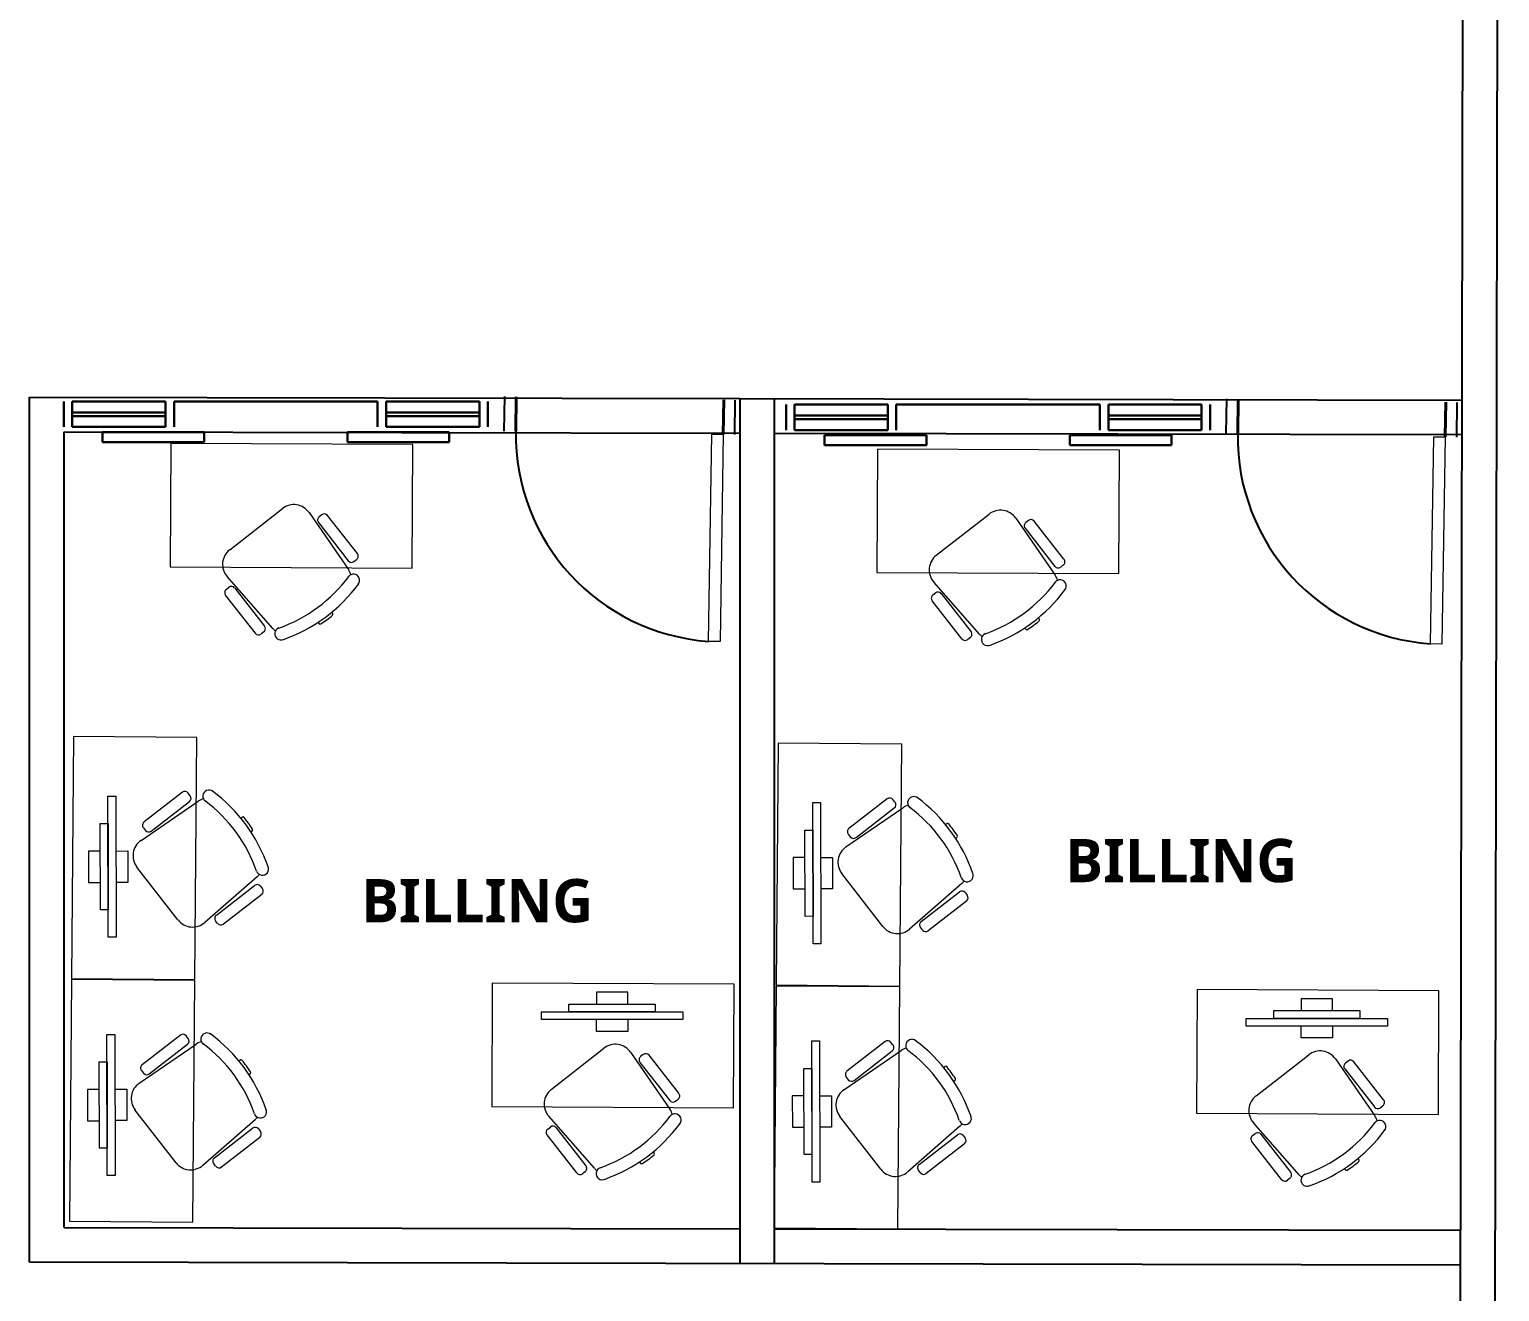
# Model space of a CAD drawing. Header units: millimetres. Extents: x 2220 to 4636, y 1941 to 3920.
# Drawn here: x 2239.52 to 2256.52, y 1963.9 to 1978.5 of the extents above; entities that cross this region are included whole.
import ezdxf

# ---------------------------------------------------------------- set-up
doc = ezdxf.new("R2010")
doc.units = ezdxf.units.MM
doc.layers.add('DOOR_005', color=15, linetype='Continuous')
for name, color, linetype, lineweight in [('DOOR_02', 2, 'Continuous', 9), ('fixture', 142, 'Continuous', 9), ('TEXT', 2, 'Continuous', 20), ('WALL_04C', 4, 'Continuous', 40), ('window', 3, 'Continuous', 30)]:
    doc.layers.add(name, color=color, linetype=linetype, lineweight=lineweight)
doc.styles.get("Standard").update_dxf_attribs({"font": 'arial.ttf'})

msp = doc.modelspace()

# ---------------------------------------------------------------- linework, layer by layer
for p, q in [((2256.521, 1992.823), (2256.424, 1942.824)), ((2256.12, 1992.426), (2256.025, 1943.224)), ((2239.526, 1964.244), (2239.526, 1974.244)), ((2239.526, 1974.244), (2247.736, 1974.229)), ((2239.926, 1974.244), (2239.926, 1974.244)), ((2247.736, 1974.23), (2247.736, 1964.23)), ((2247.736, 1974.229), (2256.085, 1974.213)), ((2248.136, 1974.23), (2248.136, 1964.23)), ((2247.736, 1974.029), (2247.736, 1974.029)), ((2239.525, 1973.844), (2239.526, 1973.844)), ((2239.926, 1964.644), (2239.926, 1973.844)), ((2239.926, 1973.844), (2247.735, 1973.829)), ((2247.735, 1973.829), (2247.736, 1973.829)), ((2248.136, 1973.828), (2256.084, 1973.813)), ((2239.926, 1964.644), (2247.736, 1964.629)), ((2248.136, 1964.628), (2256.066, 1964.613)), ((2239.526, 1964.245), (2256.065, 1964.213))]:
    msp.add_line(p, q)
at = {"color": 2, "linetype": 'Continuous'}
for p, q in [((2245.013, 1973.853), (2245.02, 1974.253)), ((2247.679, 1973.813), (2247.685, 1974.212)), ((2253.359, 1973.826), (2253.366, 1974.225)), ((2256.025, 1973.785), (2256.031, 1974.185))]:
    msp.add_line(p, q, dxfattribs=at)
at = {"layer": 'DOOR_005', "linetype": 'Continuous'}
for centre in [(2247.546, 1973.815), (2255.892, 1973.787)]:
    msp.add_arc(centre, 2.399, 179.1228, 265.9381, dxfattribs=at)
at = {"layer": 'DOOR_02', "linetype": 'Continuous'}
for points in [[(2247.509, 1971.419), (2247.376, 1971.421), (2247.413, 1973.817), (2247.546, 1973.815)], [(2255.855, 1971.391), (2255.722, 1971.393), (2255.759, 1973.789), (2255.892, 1973.787)]]:
    msp.add_lwpolyline(points, close=True, dxfattribs=at)
at = {"layer": 'fixture'}
for p, q in [((2241.159, 1973.711), (2241.152, 1972.283)), ((2243.956, 1973.698), (2241.159, 1973.711)), ((2243.949, 1972.269), (2243.956, 1973.698)), ((2249.328, 1973.646), (2249.321, 1972.218)), ((2252.125, 1973.633), (2249.328, 1973.646)), ((2252.118, 1972.205), (2252.125, 1973.633)), ((2241.84, 1972.482), (2242.45, 1972.958)), ((2242.758, 1972.911), (2243.214, 1972.252)), ((2242.866, 1972.795), (2243.211, 1972.354)), ((2242.905, 1972.885), (2242.875, 1972.861)), ((2243.316, 1972.436), (2242.972, 1972.877)), ((2250.009, 1972.417), (2250.619, 1972.893)), ((2250.927, 1972.846), (2251.383, 1972.188)), ((2251.074, 1972.821), (2251.044, 1972.797)), ((2251.485, 1972.372), (2251.141, 1972.812)), ((2251.035, 1972.73), (2251.38, 1972.289)), ((2241.152, 1972.283), (2243.949, 1972.269)), ((2243.277, 1972.346), (2243.308, 1972.369)), ((2251.447, 1972.281), (2251.477, 1972.305)), ((2242.34, 1971.57), (2241.811, 1972.171)), ((2249.321, 1972.218), (2252.118, 1972.205)), ((2250.509, 1971.505), (2249.98, 1972.107)), ((2242.137, 1971.515), (2241.792, 1971.956)), ((2241.801, 1972.023), (2241.831, 1972.047)), ((2241.898, 1972.038), (2242.242, 1971.597)), ((2249.97, 1971.958), (2250, 1971.982)), ((2250.067, 1971.974), (2250.411, 1971.533)), ((2243.019, 1971.759), (2243.032, 1971.744)), ((2250.306, 1971.451), (2249.962, 1971.891)), ((2242.861, 1971.643), (2242.874, 1971.626)), ((2251.03, 1971.578), (2251.043, 1971.562)), ((2251.188, 1971.695), (2251.201, 1971.679)), ((2242.234, 1971.531), (2242.204, 1971.507)), ((2250.403, 1971.466), (2250.373, 1971.442)), ((2240.034, 1970.32), (2240.011, 1967.524)), ((2241.462, 1970.309), (2240.034, 1970.32)), ((2241.439, 1967.512), (2241.462, 1970.309)), ((2248.181, 1970.245), (2248.159, 1967.448)), ((2249.61, 1970.233), (2248.181, 1970.245)), ((2249.587, 1967.436), (2249.61, 1970.233)), ((2240.816, 1969.12), (2241.477, 1969.574)), ((2241.293, 1969.676), (2240.851, 1969.334)), ((2240.933, 1969.228), (2241.375, 1969.571)), ((2241.383, 1969.637), (2241.36, 1969.668)), ((2249.441, 1969.601), (2248.999, 1969.258)), ((2249.531, 1969.562), (2249.507, 1969.592)), ((2241.968, 1969.377), (2241.984, 1969.39)), ((2248.964, 1969.045), (2249.624, 1969.498)), ((2249.081, 1969.152), (2249.523, 1969.495)), ((2240.842, 1969.267), (2240.866, 1969.236)), ((2242.085, 1969.219), (2242.101, 1969.231)), ((2248.99, 1969.191), (2249.014, 1969.161)), ((2250.116, 1969.302), (2250.132, 1969.314)), ((2250.233, 1969.143), (2250.249, 1969.156)), ((2241.242, 1968.201), (2240.768, 1968.812)), ((2242.156, 1968.697), (2241.553, 1968.171)), ((2249.39, 1968.125), (2248.916, 1968.737)), ((2241.686, 1968.257), (2242.128, 1968.6)), ((2242.195, 1968.591), (2242.218, 1968.561)), ((2250.304, 1968.622), (2249.7, 1968.095)), ((2249.834, 1968.181), (2250.276, 1968.524)), ((2250.343, 1968.516), (2250.366, 1968.485)), ((2242.21, 1968.494), (2241.768, 1968.151)), ((2250.358, 1968.418), (2249.916, 1968.076)), ((2241.701, 1968.16), (2241.677, 1968.19)), ((2249.849, 1968.084), (2249.825, 1968.115)), ((2240.011, 1967.512), (2239.988, 1964.715)), ((2240.011, 1967.524), (2241.439, 1967.512)), ((2241.439, 1967.5), (2240.011, 1967.512)), ((2241.416, 1964.704), (2241.439, 1967.5)), ((2244.875, 1967.469), (2244.869, 1966.041)), ((2247.672, 1967.456), (2244.875, 1967.469)), ((2247.665, 1966.028), (2247.672, 1967.456)), ((2248.159, 1967.436), (2248.136, 1964.64)), ((2248.159, 1967.448), (2249.587, 1967.436)), ((2249.587, 1967.425), (2248.159, 1967.436)), ((2249.564, 1964.628), (2249.587, 1967.425)), ((2253.023, 1967.394), (2253.017, 1965.966)), ((2255.82, 1967.381), (2253.023, 1967.394)), ((2255.813, 1965.952), (2255.82, 1967.381)), ((2241.27, 1966.868), (2240.828, 1966.525)), ((2241.361, 1966.829), (2241.337, 1966.86)), ((2240.793, 1966.312), (2241.454, 1966.765)), ((2240.91, 1966.42), (2241.352, 1966.763)), ((2245.557, 1966.24), (2246.167, 1966.717)), ((2246.475, 1966.67), (2246.93, 1966.011)), ((2246.621, 1966.644), (2246.591, 1966.62)), ((2247.033, 1966.195), (2246.688, 1966.636)), ((2248.941, 1966.237), (2249.602, 1966.69)), ((2249.418, 1966.793), (2248.976, 1966.45)), ((2249.058, 1966.344), (2249.5, 1966.687)), ((2249.508, 1966.754), (2249.485, 1966.784)), ((2253.705, 1966.165), (2254.315, 1966.641)), ((2240.82, 1966.459), (2240.843, 1966.428)), ((2241.946, 1966.569), (2241.962, 1966.581)), ((2246.583, 1966.553), (2246.927, 1966.112)), ((2250.094, 1966.494), (2250.109, 1966.506)), ((2254.623, 1966.594), (2255.078, 1965.935)), ((2254.731, 1966.478), (2255.075, 1966.037)), ((2254.769, 1966.568), (2254.739, 1966.545)), ((2255.18, 1966.119), (2254.836, 1966.56)), ((2242.062, 1966.411), (2242.079, 1966.423)), ((2248.968, 1966.383), (2248.991, 1966.353)), ((2250.21, 1966.335), (2250.226, 1966.348)), ((2246.994, 1966.104), (2247.024, 1966.128)), ((2241.22, 1965.392), (2240.745, 1966.004)), ((2244.869, 1966.041), (2247.665, 1966.028)), ((2253.017, 1965.966), (2255.813, 1965.952)), ((2255.142, 1966.029), (2255.172, 1966.052)), ((2242.133, 1965.889), (2241.53, 1965.362)), ((2241.663, 1965.449), (2242.105, 1965.792)), ((2242.172, 1965.783), (2242.196, 1965.753)), ((2245.517, 1965.781), (2245.548, 1965.805)), ((2246.057, 1965.328), (2245.528, 1965.93)), ((2245.614, 1965.797), (2245.959, 1965.356)), ((2249.368, 1965.317), (2248.893, 1965.929)), ((2250.281, 1965.814), (2249.678, 1965.287)), ((2254.204, 1965.253), (2253.676, 1965.854)), ((2242.187, 1965.686), (2241.745, 1965.343)), ((2245.853, 1965.274), (2245.509, 1965.715)), ((2249.811, 1965.373), (2250.253, 1965.716)), ((2250.335, 1965.61), (2249.893, 1965.267)), ((2250.32, 1965.708), (2250.344, 1965.677)), ((2254.001, 1965.198), (2253.657, 1965.639)), ((2253.665, 1965.706), (2253.695, 1965.73)), ((2253.762, 1965.721), (2254.107, 1965.281)), ((2246.736, 1965.518), (2246.748, 1965.502)), ((2254.884, 1965.443), (2254.896, 1965.427)), ((2241.678, 1965.351), (2241.655, 1965.382)), ((2245.95, 1965.289), (2245.92, 1965.265)), ((2246.578, 1965.401), (2246.59, 1965.385)), ((2249.826, 1965.276), (2249.803, 1965.306)), ((2254.725, 1965.326), (2254.738, 1965.309)), ((2254.098, 1965.214), (2254.068, 1965.19)), ((2239.988, 1964.715), (2241.416, 1964.704)), ((2248.136, 1964.64), (2249.564, 1964.628))]:
    msp.add_line(p, q, dxfattribs=at)
for points in [[(2240.527, 1968), (2240.436, 1968), (2240.433, 1969.632), (2240.524, 1969.632)], [(2248.675, 1967.924), (2248.584, 1967.924), (2248.581, 1969.557), (2248.671, 1969.557)], [(2240.436, 1968.317), (2240.345, 1968.317), (2240.343, 1969.314), (2240.434, 1969.315)], [(2248.584, 1968.242), (2248.493, 1968.241), (2248.491, 1969.239), (2248.581, 1969.239)], [(2245.444, 1967.047), (2245.444, 1967.138), (2247.077, 1967.138), (2247.077, 1967.047)], [(2245.762, 1967.138), (2245.762, 1967.228), (2246.759, 1967.228), (2246.759, 1967.138)], [(2253.91, 1967.062), (2253.91, 1967.153), (2254.907, 1967.153), (2254.907, 1967.062)], [(2253.592, 1966.971), (2253.592, 1967.062), (2255.225, 1967.062), (2255.225, 1966.971)], [(2240.516, 1965.244), (2240.425, 1965.244), (2240.421, 1966.876), (2240.512, 1966.876)], [(2248.663, 1965.169), (2248.573, 1965.168), (2248.569, 1966.801), (2248.66, 1966.801)], [(2240.424, 1965.561), (2240.334, 1965.561), (2240.331, 1966.559), (2240.422, 1966.559)], [(2248.572, 1965.486), (2248.481, 1965.486), (2248.479, 1966.483), (2248.57, 1966.483)]]:
    msp.add_lwpolyline(points, close=True, dxfattribs=at)
for points in [[(2240.344, 1968.997), (2240.208, 1968.997), (2240.208, 1968.634), (2240.344, 1968.634)], [(2240.525, 1968.997), (2240.661, 1968.998), (2240.662, 1968.635), (2240.526, 1968.635)], [(2248.491, 1968.922), (2248.355, 1968.921), (2248.356, 1968.559), (2248.492, 1968.559)], [(2248.673, 1968.922), (2248.809, 1968.922), (2248.81, 1968.559), (2248.674, 1968.559)], [(2246.442, 1967.228), (2246.442, 1967.364), (2246.079, 1967.364), (2246.079, 1967.228)], [(2254.59, 1967.153), (2254.59, 1967.289), (2254.227, 1967.289), (2254.227, 1967.153)], [(2246.442, 1967.047), (2246.442, 1966.911), (2246.079, 1966.911), (2246.079, 1967.047)], [(2254.59, 1966.971), (2254.59, 1966.835), (2254.227, 1966.835), (2254.227, 1966.971)], [(2240.332, 1966.241), (2240.196, 1966.241), (2240.197, 1965.878), (2240.333, 1965.878)], [(2240.513, 1966.242), (2240.65, 1966.242), (2240.65, 1965.879), (2240.514, 1965.879)], [(2248.48, 1966.166), (2248.344, 1966.165), (2248.345, 1965.803), (2248.481, 1965.803)], [(2248.661, 1966.166), (2248.797, 1966.166), (2248.798, 1965.804), (2248.662, 1965.803)]]:
    msp.add_lwpolyline(points, dxfattribs=at)
for centre, radius, start, end in [((2242.582, 1972.789), 0.214, 34.6609, 127.9883), ((2250.751, 1972.725), 0.214, 34.6609, 127.9883), ((2242.904, 1972.824), 0.0476, 127.9883, 217.9883), ((2242.934, 1972.848), 0.0476, 37.9883, 127.9883), ((2251.073, 1972.759), 0.0476, 127.9883, 217.9883), ((2251.103, 1972.783), 0.0476, 37.9883, 127.9883), ((2241.972, 1972.313), 0.214, 127.9883, 221.3157), ((2243.279, 1972.407), 0.0476, 307.9883, 37.9883), ((2250.141, 1972.248), 0.214, 127.9883, 221.3157), ((2243.248, 1972.383), 0.0476, 217.9883, 307.9883), ((2243.038, 1972.13), 0.214, 17.0589, 34.6609), ((2251.417, 1972.319), 0.0476, 217.9883, 307.9883), ((2251.448, 1972.342), 0.0476, 307.9883, 37.9883), ((2241.841, 1973.189), 1.71, 289.3637, 323.5587), ((2241.841, 1973.189), 1.853, 289.3637, 323.5484), ((2243.271, 1972.128), 0.0715, 320.2474, 146.6041), ((2250.01, 1973.124), 1.71, 289.3637, 323.5587), ((2251.44, 1972.063), 0.0715, 320.2474, 146.6041), ((2251.207, 1972.066), 0.214, 17.0589, 34.6609), ((2241.83, 1971.985), 0.0476, 127.9883, 217.9883), ((2241.86, 1972.009), 0.0476, 37.9883, 127.9883), ((2249.999, 1971.921), 0.0476, 127.9883, 217.9883), ((2250.029, 1971.944), 0.0476, 37.9883, 127.9883), ((2250.01, 1973.124), 1.853, 289.3637, 323.5484), ((2241.841, 1973.189), 1.887, 303.8977, 309.0436), ((2243.02, 1971.735), 0.0143, 309.0436, 37.9883), ((2242.205, 1971.568), 0.0476, 307.9883, 37.9883), ((2242.501, 1971.711), 0.214, 221.3157, 231.8737), ((2242.432, 1971.509), 0.0715, 109.3725, 295.7292), ((2242.885, 1971.635), 0.0143, 217.9883, 303.8977), ((2251.054, 1971.57), 0.0143, 217.9883, 303.8977), ((2250.01, 1973.124), 1.887, 303.8977, 309.0436), ((2251.189, 1971.67), 0.0143, 309.0436, 37.9883), ((2242.174, 1971.544), 0.0476, 217.9883, 307.9883), ((2250.343, 1971.48), 0.0476, 217.9883, 307.9883), ((2250.374, 1971.504), 0.0476, 307.9883, 37.9883), ((2250.67, 1971.646), 0.214, 221.3157, 231.8737), ((2250.601, 1971.444), 0.0715, 109.3725, 295.7292), ((2241.322, 1969.639), 0.0476, 37.7975, 127.7975), ((2241.601, 1969.631), 0.0715, 50.0567, 236.4134), ((2240.535, 1968.204), 1.853, 19.1729, 53.3577), ((2241.346, 1969.608), 0.0476, 307.7975, 37.7975), ((2241.598, 1969.397), 0.214, 106.8682, 124.4701), ((2240.535, 1968.204), 1.71, 19.1729, 53.3679), ((2249.47, 1969.563), 0.0476, 37.7975, 127.7975), ((2249.494, 1969.533), 0.0476, 307.7975, 37.7975), ((2249.746, 1969.322), 0.214, 106.8682, 124.4701), ((2249.749, 1969.555), 0.0715, 50.0567, 236.4134), ((2248.683, 1968.128), 1.853, 19.1729, 53.3577), ((2241.993, 1969.378), 0.0143, 38.8528, 127.7975), ((2240.535, 1968.204), 1.887, 33.707, 38.8528), ((2248.683, 1968.128), 1.71, 19.1729, 53.3679), ((2240.88, 1969.296), 0.0476, 127.7975, 217.7975), ((2240.904, 1969.265), 0.0476, 217.7975, 307.7975), ((2242.093, 1969.243), 0.0143, 307.7975, 33.707), ((2249.028, 1969.22), 0.0476, 127.7975, 217.7975), ((2250.141, 1969.303), 0.0143, 38.8528, 127.7975), ((2248.683, 1968.128), 1.887, 33.707, 38.8528), ((2250.24, 1969.167), 0.0143, 307.7975, 33.707), ((2240.937, 1968.944), 0.214, 124.4701, 217.7975), ((2249.085, 1968.868), 0.214, 124.4701, 217.7975), ((2249.051, 1969.19), 0.0476, 217.7975, 307.7975), ((2242.218, 1968.789), 0.0715, 199.1817, 25.5384), ((2242.015, 1968.859), 0.214, 311.1249, 321.683), ((2250.365, 1968.713), 0.0715, 199.1817, 25.5384), ((2242.157, 1968.562), 0.0476, 37.7975, 127.7975), ((2242.181, 1968.532), 0.0476, 307.7975, 37.7975), ((2250.305, 1968.487), 0.0476, 37.7975, 127.7975), ((2250.163, 1968.783), 0.214, 311.1249, 321.683), ((2250.329, 1968.456), 0.0476, 307.7975, 37.7975), ((2241.412, 1968.332), 0.214, 217.7975, 311.1249), ((2241.715, 1968.219), 0.0476, 127.7975, 217.7975), ((2241.739, 1968.189), 0.0476, 217.7975, 307.7975), ((2249.863, 1968.144), 0.0476, 127.7975, 217.7975), ((2249.56, 1968.256), 0.214, 217.7975, 311.1249), ((2249.887, 1968.113), 0.0476, 217.7975, 307.7975), ((2241.299, 1966.831), 0.0476, 37.7975, 127.7975), ((2241.323, 1966.8), 0.0476, 307.7975, 37.7975), ((2241.578, 1966.822), 0.0715, 50.0567, 236.4134), ((2240.512, 1965.396), 1.853, 19.1729, 53.3577), ((2249.447, 1966.755), 0.0476, 37.7975, 127.7975), ((2249.726, 1966.747), 0.0715, 50.0567, 236.4134), ((2248.66, 1965.32), 1.853, 19.1729, 53.3577), ((2241.575, 1966.589), 0.214, 106.8682, 124.4701), ((2240.512, 1965.396), 1.71, 19.1729, 53.3679), ((2246.299, 1966.548), 0.214, 34.6609, 127.9883), ((2246.651, 1966.606), 0.0476, 37.9883, 127.9883), ((2249.471, 1966.725), 0.0476, 307.7975, 37.7975), ((2249.723, 1966.513), 0.214, 106.8682, 124.4701), ((2248.66, 1965.32), 1.71, 19.1729, 53.3679), ((2254.446, 1966.472), 0.214, 34.6609, 127.9883), ((2240.857, 1966.488), 0.0476, 127.7975, 217.7975), ((2241.97, 1966.57), 0.0143, 38.8528, 127.7975), ((2240.512, 1965.396), 1.887, 33.707, 38.8528), ((2246.62, 1966.583), 0.0476, 127.9883, 217.9883), ((2250.118, 1966.495), 0.0143, 38.8528, 127.7975), ((2248.66, 1965.32), 1.887, 33.707, 38.8528), ((2254.768, 1966.507), 0.0476, 127.9883, 217.9883), ((2254.799, 1966.531), 0.0476, 37.9883, 127.9883), ((2240.915, 1966.135), 0.214, 124.4701, 217.7975), ((2240.881, 1966.457), 0.0476, 217.7975, 307.7975), ((2242.07, 1966.435), 0.0143, 307.7975, 33.707), ((2249.005, 1966.412), 0.0476, 127.7975, 217.7975), ((2249.029, 1966.382), 0.0476, 217.7975, 307.7975), ((2250.218, 1966.359), 0.0143, 307.7975, 33.707), ((2245.689, 1966.071), 0.214, 127.9883, 221.3157), ((2246.995, 1966.165), 0.0476, 307.9883, 37.9883), ((2249.062, 1966.06), 0.214, 124.4701, 217.7975), ((2253.836, 1965.996), 0.214, 127.9883, 221.3157), ((2255.143, 1966.09), 0.0476, 307.9883, 37.9883), ((2242.195, 1965.981), 0.0715, 199.1817, 25.5384), ((2246.965, 1966.142), 0.0476, 217.9883, 307.9883), ((2246.988, 1965.886), 0.0715, 320.2474, 146.6041), ((2246.754, 1965.889), 0.214, 17.0589, 34.6609), ((2255.113, 1966.066), 0.0476, 217.9883, 307.9883), ((2242.134, 1965.754), 0.0476, 37.7975, 127.7975), ((2241.992, 1966.051), 0.214, 311.1249, 321.683), ((2245.546, 1965.744), 0.0476, 127.9883, 217.9883), ((2245.577, 1965.768), 0.0476, 37.9883, 127.9883), ((2245.557, 1966.948), 1.71, 289.3637, 323.5587), ((2245.557, 1966.948), 1.853, 289.3637, 323.5484), ((2250.343, 1965.905), 0.0715, 199.1817, 25.5384), ((2250.14, 1965.975), 0.214, 311.1249, 321.683), ((2253.705, 1966.872), 1.71, 289.3637, 323.5587), ((2255.136, 1965.811), 0.0715, 320.2474, 146.6041), ((2254.902, 1965.813), 0.214, 17.0589, 34.6609), ((2242.158, 1965.723), 0.0476, 307.7975, 37.7975), ((2250.282, 1965.678), 0.0476, 37.7975, 127.7975), ((2250.306, 1965.648), 0.0476, 307.7975, 37.7975), ((2253.694, 1965.668), 0.0476, 127.9883, 217.9883), ((2253.725, 1965.692), 0.0476, 37.9883, 127.9883), ((2253.705, 1966.872), 1.853, 289.3637, 323.5484), ((2241.692, 1965.411), 0.0476, 127.7975, 217.7975), ((2245.557, 1966.948), 1.887, 303.8977, 309.0436), ((2246.737, 1965.493), 0.0143, 309.0436, 37.9883), ((2241.389, 1965.524), 0.214, 217.7975, 311.1249), ((2241.716, 1965.381), 0.0476, 217.7975, 307.7975), ((2245.891, 1965.303), 0.0476, 217.9883, 307.9883), ((2245.921, 1965.327), 0.0476, 307.9883, 37.9883), ((2246.217, 1965.47), 0.214, 221.3157, 231.8737), ((2246.148, 1965.267), 0.0715, 109.3725, 295.7292), ((2246.602, 1965.394), 0.0143, 217.9883, 303.8977), ((2249.537, 1965.448), 0.214, 217.7975, 311.1249), ((2249.84, 1965.336), 0.0476, 127.7975, 217.7975), ((2249.864, 1965.305), 0.0476, 217.7975, 307.7975), ((2254.069, 1965.251), 0.0476, 307.9883, 37.9883), ((2254.749, 1965.318), 0.0143, 217.9883, 303.8977), ((2253.705, 1966.872), 1.887, 303.8977, 309.0436), ((2254.885, 1965.418), 0.0143, 309.0436, 37.9883), ((2254.039, 1965.227), 0.0476, 217.9883, 307.9883), ((2254.365, 1965.394), 0.214, 221.3157, 231.8737), ((2254.296, 1965.192), 0.0715, 109.3725, 295.7292)]:
    msp.add_arc(centre, radius, start, end, dxfattribs=at)
at = {"layer": 'WALL_04C', "linetype": 'Continuous'}
for p, q in [((2245.147, 1973.851), (2245.153, 1974.251)), ((2247.546, 1973.815), (2247.552, 1974.214)), ((2253.493, 1973.823), (2253.499, 1974.223)), ((2255.892, 1973.787), (2255.898, 1974.187))]:
    msp.add_line(p, q, dxfattribs=at)
at = {"layer": 'window', "color": 2}
for p, q in [((2239.922, 1973.901), (2239.922, 1974.195)), ((2244.825, 1973.901), (2244.825, 1974.195)), ((2248.272, 1973.866), (2248.272, 1974.16)), ((2253.175, 1973.866), (2253.175, 1974.16))]:
    msp.add_line(p, q, dxfattribs=at)
at = {"layer": 'window', "color": 1}
for p, q in [((2241.099, 1974.195), (2240.02, 1974.195)), ((2243.55, 1974.195), (2241.197, 1974.195)), ((2241.197, 1974.195), (2243.55, 1974.195)), ((2244.727, 1974.195), (2243.648, 1974.195)), ((2249.448, 1974.16), (2248.37, 1974.16)), ((2251.9, 1974.16), (2249.546, 1974.16)), ((2249.546, 1974.16), (2251.9, 1974.16)), ((2253.076, 1974.16), (2251.998, 1974.16)), ((2241.099, 1973.901), (2240.02, 1973.901)), ((2244.727, 1973.901), (2243.648, 1973.901)), ((2249.448, 1973.866), (2248.37, 1973.866)), ((2253.076, 1973.866), (2251.998, 1973.866))]:
    msp.add_line(p, q, dxfattribs=at)
at = {"layer": 'window'}
for p, q in [((2240.02, 1973.901), (2240.02, 1974.195)), ((2241.099, 1973.901), (2241.099, 1974.195)), ((2241.197, 1973.901), (2241.197, 1974.195)), ((2243.55, 1973.901), (2243.55, 1974.195)), ((2243.648, 1973.901), (2243.648, 1974.195)), ((2244.727, 1973.901), (2244.727, 1974.195)), ((2248.37, 1973.866), (2248.37, 1974.16)), ((2249.448, 1973.866), (2249.448, 1974.16)), ((2249.546, 1973.866), (2249.546, 1974.16)), ((2251.9, 1973.866), (2251.9, 1974.16)), ((2251.998, 1973.866), (2251.998, 1974.16)), ((2253.076, 1973.866), (2253.076, 1974.16)), ((2240.02, 1974.068), (2241.099, 1974.068)), ((2240.02, 1974.028), (2241.099, 1974.028)), ((2243.648, 1974.068), (2244.727, 1974.068)), ((2243.648, 1974.028), (2244.727, 1974.028)), ((2248.37, 1974.033), (2249.448, 1974.033)), ((2248.37, 1973.993), (2249.448, 1973.993)), ((2251.998, 1974.033), (2253.076, 1974.033)), ((2251.998, 1973.993), (2253.076, 1973.993)), ((2240.368, 1973.842), (2241.544, 1973.842)), ((2240.368, 1973.725), (2240.368, 1973.842)), ((2241.544, 1973.842), (2241.544, 1973.724)), ((2244.379, 1973.842), (2243.203, 1973.842)), ((2243.203, 1973.842), (2243.203, 1973.724)), ((2244.379, 1973.725), (2244.379, 1973.842)), ((2248.717, 1973.807), (2249.894, 1973.807)), ((2248.717, 1973.689), (2248.717, 1973.807)), ((2249.894, 1973.807), (2249.894, 1973.689)), ((2252.729, 1973.807), (2251.552, 1973.807)), ((2251.552, 1973.807), (2251.552, 1973.689)), ((2252.729, 1973.689), (2252.729, 1973.807)), ((2241.544, 1973.724), (2240.368, 1973.725)), ((2243.203, 1973.724), (2244.379, 1973.725)), ((2249.894, 1973.689), (2248.717, 1973.689)), ((2251.552, 1973.689), (2252.729, 1973.689))]:
    msp.add_line(p, q, dxfattribs=at)

# ---------------------------------------------------------------- texts
at = {"layer": 'TEXT', "transparency": 33554638, "char_height": 0.5, "attachment_point": 1}
for insert in [(2251.499, 1969.137), (2243.36, 1968.673)]:
    msp.add_mtext_dynamic_manual_height_columns('{\\fYu Gothic UI Semibold|b0|i0|c0|p34;BILLING}', width=2.90855, gutter_width=7.754, heights=[0.517], dxfattribs=dict(at, insert=insert))

doc.saveas('drawing.dxf')
